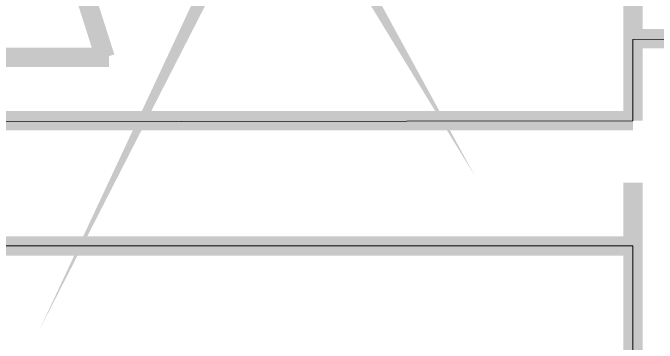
# Model space of a CAD drawing. Header units: inches. Extents: x -524 to 1067, y -71 to 1110.
# Drawn here: x 865.29 to 896.09, y 228.86 to 244.65 of the extents above; entities that cross this region are included whole.
import ezdxf

# ---------------------------------------------------------------- set-up
doc = ezdxf.new("R2010")
doc.units = ezdxf.units.IN
doc.header["$MEASUREMENT"] = 0
doc.layers.add('P', color=7, linetype='Continuous')
doc.layers.add('wall', color=16, linetype='Continuous', lineweight=20)

msp = doc.modelspace()

# ---------------------------------------------------------------- linework, layer by layer
at = {"layer": 'P', "const_width": 0.927058823529412}
for points in [[(878.2598554494937, 253.2069213477115), (878.5189939395354, 252.0499227372437), (878.2598554494937, 253.4003627557708)], [(874.7852097802022, 262.6709509910648), (876.8437183489841, 261.0613724824962), (874.591768372143, 262.9300894811066), (874.7852097802022, 262.6709509910648)], [(879.6759925500032, 256.1705897126952), (878.2598554494937, 253.4003627557708), (879.6759925500032, 256.4260783648491), (879.6759925500032, 256.1705897126952)], [(876.6502769409249, 255.5245684065351), (877.8109253892808, 253.4003627557708), (876.3947882887712, 255.7180098145944)], [(894.9359647593592, 263.6381580313613), (894.9359647593592, 239.4944804028296)], [(869.6973357644542, 242.5201960119079), (868.2811986639447, 246.9620487214957), (866.4818285852045, 251.0827156969473)], [(904.0131115865943, 243.4217059702219), (894.9359647593592, 243.4217059702219)], [(843.9477294652418, 242.5201960119079), (869.8907771725135, 242.5201960119079)], [(894.9359647593592, 239.4944804028296), (846.9734450743199, 239.4944804028296)], [(894.9359647593592, 236.5344618757337), (894.9359647593592, 187.6047351503978)], [(894.9359647593592, 236.5344618757337), (894.9359647593592, 187.6047351503978), (894.9359647593592, 200.609107545025), (894.9359647593592, 191.5319607177902)], [(894.9359647593592, 188.5062451087119), (894.9359647593592, 236.5344618757337)], [(894.9359647593592, 188.5062451087119), (894.9359647593592, 236.5344618757337)], [(894.9359647593592, 236.5344618757337), (894.9359647593592, 188.5062451087119)], [(894.9359647593592, 233.5087462666554), (840.9220138561634, 233.5087462666554)], [(894.9359647593592, 187.6047351503978), (894.9359647593592, 233.5087462666554)]]:
    msp.add_lwpolyline(points, dxfattribs=at)
at = {"layer": 'wall'}
msp.add_lwpolyline([(904.0131115865943, 98.826078364849), (903.980263045603, 158.8914604862016), (913.0245613318468, 158.8914604862016), (912.3043515140671, 167.9065600693418), (904.0131115865943, 167.9065600693418), (904.0126257035954, 179.4947953634595), (798.7517868992388, 179.4947953634595), (798.7517868992388, 184.5790195413196), (805.0623566074373, 184.9289079646869), (805.0623566074373, 238.9850312208073), (811.0480907436113, 239.4944804028296), (811.0480907436113, 184.5790195413196), (894.9359647593592, 184.5790195413196), (894.9359647593592, 233.5087462666554), (840.9220138561634, 233.5087462666554), (840.9220138561634, 239.4149883938753), (894.9359647593592, 239.4944804028296), (894.9359647593592, 243.3699984044788), (904.0126257035954, 243.4217059702219), (904.0126257035954, 179.4947953634595)], dxfattribs=at)

doc.saveas('drawing.dxf')
